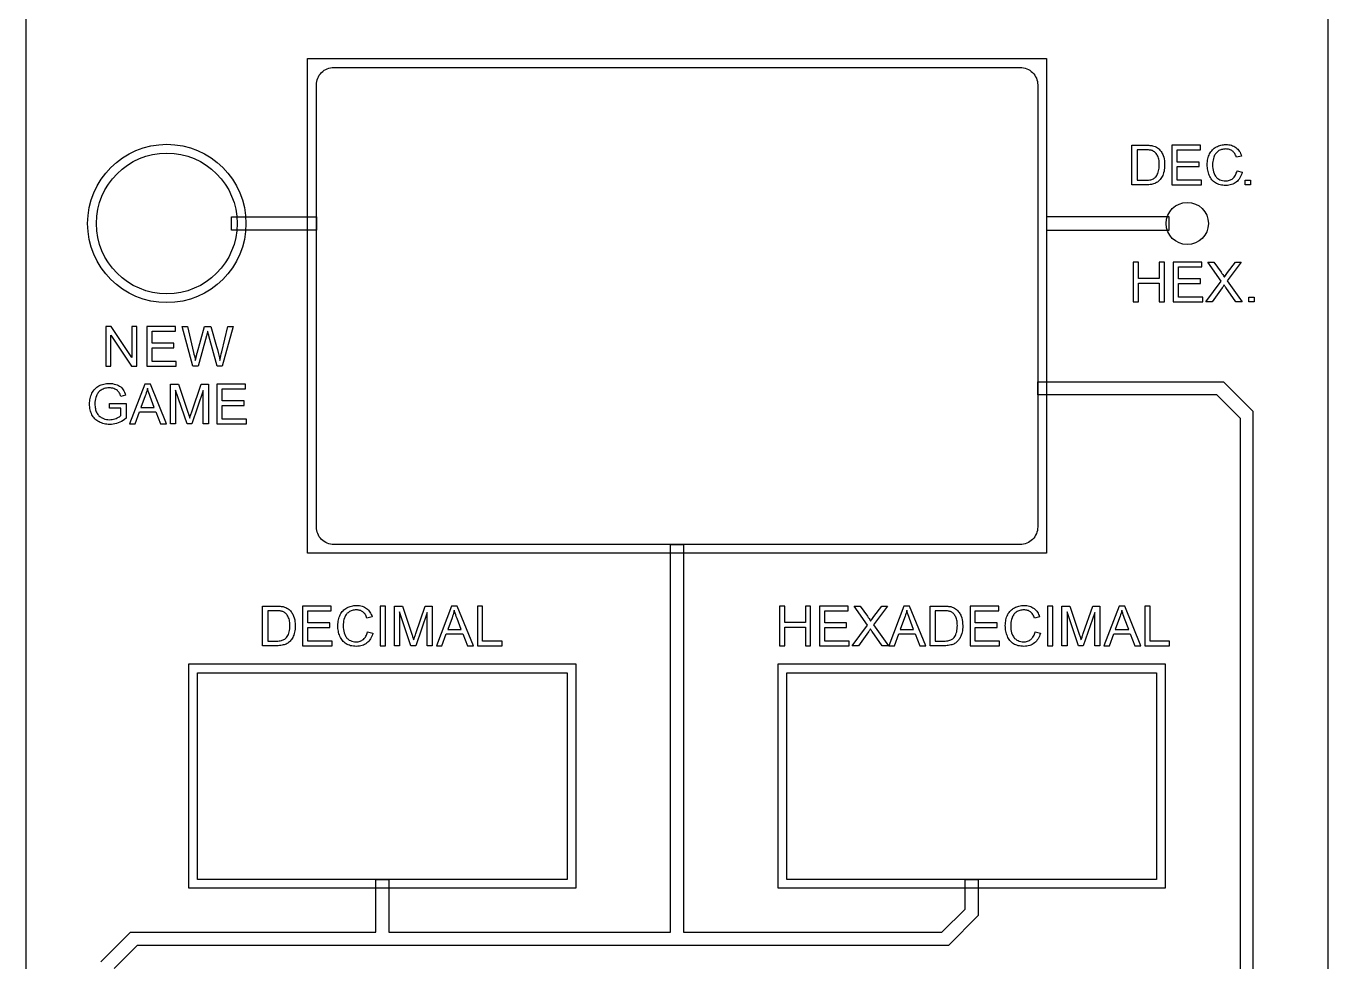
# Model space of a CAD drawing. Header units: inches. Extents: x 2386 to 2822, y 632 to 1144.
# Drawn here: x 2516.5 to 2664.5, y 848.1 to 954.5 of the extents above; entities that cross this region are included whole.
import ezdxf

# ---------------------------------------------------------------- set-up
doc = ezdxf.new("R2010")
doc.units = ezdxf.units.IN
doc.header["$MEASUREMENT"] = 0

msp = doc.modelspace()

# ---------------------------------------------------------------- linework, layer by layer
at = {"color": 1}
for points in [[(2524.49, 975.81), (2656.49, 975.81, -0.414214), (2664.49, 967.81), (2664.49, 759.81, -0.414214), (2656.49, 751.81), (2524.49, 751.81, -0.414214), (2516.49, 759.81), (2516.49, 967.81, -0.414214)], [(2551.49, 949.81), (2629.49, 949.81, -0.414214), (2631.49, 947.81), (2631.49, 897.56, -0.414214), (2629.49, 895.56), (2551.49, 895.56, -0.414214), (2549.49, 897.56), (2549.49, 947.81, -0.414214)]]:
    msp.add_lwpolyline(points, format="xyb", close=True, dxfattribs=at)
for points in [[(2548.49, 950.81), (2632.49, 950.81), (2632.49, 894.56), (2548.49, 894.56)], [(2534.99, 881.98), (2578.99, 881.98), (2578.99, 856.48), (2534.99, 856.48)], [(2601.99, 881.98), (2645.99, 881.98), (2645.99, 856.48), (2601.99, 856.48)]]:
    msp.add_lwpolyline(points, close=True)
at = {"color": 2}
for points in [[(2642.2, 940.96), (2643.75, 940.96), (2643.88, 940.96), (2644, 940.96), (2644.11, 940.95), (2644.22, 940.94), (2644.31, 940.93), (2644.4, 940.92), (2644.48, 940.91), (2644.55, 940.9), (2644.7, 940.85), (2644.85, 940.8), (2644.98, 940.74), (2645.1, 940.66), (2645.21, 940.57), (2645.3, 940.5), (2645.38, 940.41), (2645.46, 940.32), (2645.53, 940.23), (2645.59, 940.13), (2645.65, 940.03), (2645.7, 939.92), (2645.75, 939.8), (2645.81, 939.61), (2645.86, 939.41), (2645.89, 939.19), (2645.92, 938.97), (2645.92, 938.73), (2645.92, 938.53), (2645.9, 938.34), (2645.88, 938.16), (2645.85, 937.99), (2645.8, 937.83), (2645.75, 937.67), (2645.7, 937.53), (2645.64, 937.4), (2645.57, 937.28), (2645.5, 937.17), (2645.42, 937.07), (2645.34, 936.98), (2645.26, 936.9), (2645.17, 936.83), (2645.09, 936.76), (2644.99, 936.71), (2644.89, 936.65), (2644.79, 936.61), (2644.67, 936.57), (2644.55, 936.54), (2644.42, 936.51), (2644.28, 936.49), (2644.14, 936.47), (2643.99, 936.46), (2643.83, 936.46), (2642.2, 936.46)], [(2642.8, 940.43), (2642.8, 936.99), (2643.76, 936.99), (2643.93, 936.99), (2644.08, 937), (2644.22, 937.02), (2644.35, 937.04), (2644.46, 937.07), (2644.55, 937.11), (2644.64, 937.15), (2644.72, 937.2), (2644.8, 937.25), (2644.86, 937.31), (2644.94, 937.4), (2645.02, 937.5), (2645.08, 937.61), (2645.14, 937.74), (2645.19, 937.88), (2645.23, 938.03), (2645.27, 938.19), (2645.29, 938.36), (2645.3, 938.55), (2645.31, 938.74), (2645.31, 938.92), (2645.29, 939.08), (2645.28, 939.23), (2645.25, 939.37), (2645.22, 939.5), (2645.18, 939.62), (2645.13, 939.73), (2645.08, 939.83), (2645.02, 939.92), (2644.96, 940), (2644.89, 940.08), (2644.82, 940.15), (2644.75, 940.21), (2644.67, 940.26), (2644.6, 940.3), (2644.51, 940.34), (2644.45, 940.36), (2644.38, 940.38), (2644.29, 940.39), (2644.2, 940.41), (2644.1, 940.42), (2643.99, 940.42), (2643.87, 940.43), (2643.74, 940.43)], [(2646.75, 940.96), (2646.75, 936.46), (2650.11, 936.46), (2650.11, 936.99), (2647.35, 936.99), (2647.35, 938.52), (2649.84, 938.52), (2649.84, 939.05), (2647.35, 939.05), (2647.35, 940.43), (2650.01, 940.43), (2650.01, 940.96)], [(2654.15, 938.04), (2654.74, 937.89), (2654.69, 937.71), (2654.63, 937.54), (2654.56, 937.39), (2654.48, 937.24), (2654.39, 937.11), (2654.29, 936.98), (2654.19, 936.87), (2654.07, 936.77), (2653.94, 936.68), (2653.81, 936.6), (2653.67, 936.53), (2653.53, 936.48), (2653.38, 936.44), (2653.22, 936.41), (2653.05, 936.39), (2652.88, 936.38), (2652.7, 936.39), (2652.53, 936.4), (2652.37, 936.43), (2652.22, 936.46), (2652.08, 936.5), (2651.94, 936.55), (2651.81, 936.61), (2651.7, 936.68), (2651.58, 936.76), (2651.48, 936.84), (2651.38, 936.94), (2651.29, 937.04), (2651.21, 937.15), (2651.13, 937.27), (2651.06, 937.4), (2651, 937.54), (2650.95, 937.68), (2650.9, 937.82), (2650.86, 937.97), (2650.82, 938.12), (2650.8, 938.27), (2650.78, 938.43), (2650.77, 938.58), (2650.76, 938.74), (2650.77, 938.92), (2650.78, 939.08), (2650.8, 939.25), (2650.83, 939.4), (2650.87, 939.55), (2650.91, 939.7), (2650.97, 939.84), (2651.03, 939.97), (2651.1, 940.1), (2651.18, 940.22), (2651.27, 940.33), (2651.36, 940.43), (2651.46, 940.53), (2651.56, 940.61), (2651.68, 940.69), (2651.8, 940.77), (2651.92, 940.83), (2652.05, 940.88), (2652.18, 940.93), (2652.32, 940.97), (2652.46, 941), (2652.6, 941.02), (2652.74, 941.03), (2652.89, 941.04), (2653.05, 941.03), (2653.21, 941.02), (2653.36, 940.99), (2653.51, 940.95), (2653.65, 940.9), (2653.78, 940.84), (2653.91, 940.77), (2654.02, 940.69), (2654.13, 940.6), (2654.24, 940.5), (2654.33, 940.4), (2654.41, 940.28), (2654.49, 940.15), (2654.56, 940.02), (2654.62, 939.88), (2654.67, 939.73), (2654.08, 939.59), (2654.04, 939.71), (2653.99, 939.82), (2653.94, 939.92), (2653.89, 940.01), (2653.83, 940.1), (2653.76, 940.17), (2653.7, 940.24), (2653.62, 940.3), (2653.55, 940.36), (2653.47, 940.4), (2653.38, 940.44), (2653.29, 940.47), (2653.19, 940.5), (2653.09, 940.51), (2652.99, 940.52), (2652.88, 940.53), (2652.75, 940.52), (2652.63, 940.51), (2652.51, 940.49), (2652.4, 940.47), (2652.29, 940.43), (2652.19, 940.39), (2652.1, 940.34), (2652.01, 940.28), (2651.92, 940.21), (2651.85, 940.14), (2651.78, 940.07), (2651.71, 939.99), (2651.65, 939.9), (2651.6, 939.81), (2651.56, 939.71), (2651.52, 939.61), (2651.47, 939.44), (2651.43, 939.27), (2651.4, 939.1), (2651.38, 938.92), (2651.38, 938.75), (2651.38, 938.52), (2651.4, 938.31), (2651.44, 938.11), (2651.48, 937.92), (2651.54, 937.74), (2651.59, 937.64), (2651.64, 937.54), (2651.7, 937.45), (2651.76, 937.37), (2651.83, 937.29), (2651.9, 937.22), (2651.98, 937.16), (2652.07, 937.1), (2652.21, 937.03), (2652.36, 936.97), (2652.51, 936.93), (2652.67, 936.9), (2652.83, 936.89), (2652.95, 936.9), (2653.07, 936.91), (2653.18, 936.93), (2653.29, 936.97), (2653.4, 937.01), (2653.49, 937.06), (2653.59, 937.11), (2653.68, 937.18), (2653.76, 937.26), (2653.84, 937.34), (2653.91, 937.44), (2653.97, 937.54), (2654.02, 937.65), (2654.07, 937.77), (2654.11, 937.9)], [(2655.07, 936.99), (2655.67, 936.99), (2655.67, 936.46), (2655.07, 936.46)], [(2642.36, 927.66), (2642.36, 923.16), (2642.95, 923.16), (2642.95, 925.28), (2645.29, 925.28), (2645.29, 923.16), (2645.89, 923.16), (2645.89, 927.66), (2645.29, 927.66), (2645.29, 925.81), (2642.95, 925.81), (2642.95, 927.66)], [(2646.89, 927.66), (2646.89, 923.16), (2650.25, 923.16), (2650.25, 923.69), (2647.49, 923.69), (2647.49, 925.22), (2649.98, 925.22), (2649.98, 925.75), (2647.49, 925.75), (2647.49, 927.13), (2650.14, 927.13), (2650.14, 927.66)], [(2652.71, 925.95), (2652.77, 926.05), (2652.84, 926.15), (2652.91, 926.26), (2652.98, 926.36), (2653.06, 926.47), (2653.97, 927.66), (2654.62, 927.66), (2653.04, 925.54), (2654.74, 923.16), (2654, 923.16), (2652.87, 924.77), (2652.83, 924.82), (2652.79, 924.88), (2652.75, 924.94), (2652.71, 925), (2652.67, 925.07), (2652.62, 924.97), (2652.57, 924.89), (2652.52, 924.83), (2652.49, 924.77), (2652.46, 924.73), (2651.33, 923.16), (2650.61, 923.16), (2652.35, 925.51), (2650.82, 927.66), (2651.53, 927.66), (2652.35, 926.51), (2652.44, 926.37), (2652.53, 926.25), (2652.6, 926.13), (2652.66, 926.04)], [(2655.5, 923.69), (2656.1, 923.69), (2656.1, 923.16), (2655.5, 923.16)], [(2525.56, 920.35), (2525.56, 915.85), (2526.13, 915.85), (2526.13, 919.38), (2528.49, 915.85), (2529.1, 915.85), (2529.1, 920.35), (2528.53, 920.35), (2528.53, 916.81), (2526.17, 920.35)], [(2530.21, 920.35), (2530.21, 915.85), (2533.57, 915.85), (2533.57, 916.38), (2530.81, 916.38), (2530.81, 917.91), (2533.3, 917.91), (2533.3, 918.44), (2530.81, 918.44), (2530.81, 919.81), (2533.46, 919.81), (2533.46, 920.35)], [(2537.51, 920.35), (2538.15, 918.07), (2538.25, 917.73), (2538.33, 917.41), (2538.4, 917.09), (2538.46, 916.78), (2538.5, 916.47), (2538.54, 916.65), (2538.58, 916.84), (2538.63, 917.03), (2538.67, 917.24), (2538.73, 917.45), (2539.43, 920.35), (2540.03, 920.35), (2538.8, 915.85), (2538.22, 915.85), (2537.28, 919.27), (2537.25, 919.38), (2537.22, 919.47), (2537.2, 919.55), (2537.18, 919.62), (2537.16, 919.68), (2537.15, 919.73), (2537.14, 919.77), (2537.13, 919.8), (2537.11, 919.68), (2537.08, 919.57), (2537.05, 919.46), (2537.03, 919.37), (2537, 919.27), (2536.05, 915.85), (2535.44, 915.85), (2534.25, 920.35), (2534.86, 920.35), (2535.54, 917.4), (2535.58, 917.21), (2535.62, 917.03), (2535.66, 916.84), (2535.7, 916.66), (2535.73, 916.47), (2535.75, 916.56), (2535.77, 916.65), (2535.79, 916.72), (2535.81, 916.8), (2535.83, 916.87), (2535.84, 916.93), (2535.85, 916.99), (2535.87, 917.04), (2535.88, 917.09), (2535.89, 917.14), (2535.9, 917.18), (2535.91, 917.21), (2535.92, 917.24), (2535.92, 917.27), (2535.93, 917.29), (2535.93, 917.31), (2536.79, 920.35)], [(2525.13, 909.95), (2525.29, 909.88), (2525.45, 909.82), (2525.62, 909.79), (2525.79, 909.76), (2525.97, 909.75), (2526.12, 909.76), (2526.27, 909.78), (2526.42, 909.81), (2526.57, 909.85), (2526.72, 909.9), (2526.86, 909.96), (2526.99, 910.03), (2527.1, 910.09), (2527.2, 910.15), (2527.28, 910.22), (2527.28, 911.06), (2525.96, 911.06), (2525.96, 911.59), (2527.86, 911.59), (2527.86, 909.92), (2527.69, 909.79), (2527.51, 909.67), (2527.33, 909.56), (2527.14, 909.47), (2526.96, 909.39), (2526.77, 909.33), (2526.58, 909.28), (2526.39, 909.25), (2526.2, 909.22), (2526, 909.22), (2525.84, 909.22), (2525.68, 909.23), (2525.52, 909.26), (2525.37, 909.29), (2525.22, 909.33), (2525.07, 909.38), (2524.93, 909.43), (2524.8, 909.5), (2524.66, 909.58), (2524.54, 909.66), (2524.43, 909.75), (2524.32, 909.85), (2524.22, 909.95), (2524.13, 910.07), (2524.05, 910.19), (2523.98, 910.32), (2523.91, 910.46), (2523.86, 910.6), (2523.81, 910.74), (2523.77, 910.89), (2523.74, 911.04), (2523.72, 911.2), (2523.71, 911.36), (2523.7, 911.52), (2523.71, 911.69), (2523.72, 911.85), (2523.74, 912), (2523.77, 912.16), (2523.81, 912.31), (2523.86, 912.46), (2523.91, 912.6), (2523.98, 912.75), (2524.05, 912.89), (2524.13, 913.01), (2524.22, 913.13), (2524.31, 913.24), (2524.41, 913.35), (2524.52, 913.44), (2524.64, 913.52), (2524.77, 913.59), (2524.9, 913.66), (2525.03, 913.72), (2525.18, 913.76), (2525.32, 913.8), (2525.47, 913.83), (2525.63, 913.85), (2525.79, 913.87), (2525.96, 913.87), (2526.15, 913.86), (2526.33, 913.85), (2526.51, 913.81), (2526.68, 913.77), (2526.84, 913.71), (2526.99, 913.64), (2527.13, 913.57), (2527.25, 913.48), (2527.36, 913.38), (2527.46, 913.27), (2527.54, 913.15), (2527.62, 913.02), (2527.69, 912.87), (2527.75, 912.71), (2527.8, 912.54), (2527.26, 912.39), (2527.22, 912.52), (2527.17, 912.64), (2527.12, 912.75), (2527.07, 912.84), (2527.01, 912.93), (2526.94, 913), (2526.87, 913.07), (2526.78, 913.14), (2526.68, 913.19), (2526.58, 913.24), (2526.46, 913.29), (2526.34, 913.32), (2526.22, 913.34), (2526.09, 913.36), (2525.96, 913.36), (2525.8, 913.36), (2525.65, 913.34), (2525.51, 913.32), (2525.38, 913.28), (2525.25, 913.24), (2525.14, 913.18), (2525.03, 913.12), (2524.94, 913.06), (2524.85, 912.99), (2524.77, 912.91), (2524.7, 912.83), (2524.64, 912.74), (2524.58, 912.65), (2524.53, 912.56), (2524.49, 912.46), (2524.43, 912.29), (2524.38, 912.12), (2524.34, 911.94), (2524.32, 911.75), (2524.32, 911.56), (2524.32, 911.41), (2524.33, 911.27), (2524.34, 911.14), (2524.37, 911.01), (2524.4, 910.88), (2524.43, 910.77), (2524.47, 910.66), (2524.52, 910.55), (2524.58, 910.45), (2524.64, 910.36), (2524.71, 910.28), (2524.78, 910.2), (2524.86, 910.13), (2524.94, 910.06), (2525.03, 910)], [(2529.98, 913.79), (2528.25, 909.29), (2528.88, 909.29), (2529.37, 910.66), (2531.26, 910.66), (2531.78, 909.29), (2532.46, 909.29), (2530.62, 913.79)], [(2531.07, 911.14), (2530.6, 912.39), (2530.52, 912.61), (2530.45, 912.81), (2530.38, 913), (2530.33, 913.17), (2530.28, 913.32), (2530.25, 913.15), (2530.2, 912.98), (2530.15, 912.8), (2530.1, 912.63), (2530.04, 912.46), (2529.55, 911.14)], [(2537.21, 913.79), (2537.21, 909.29), (2536.64, 909.29), (2536.64, 913.06), (2535.33, 909.29), (2534.79, 909.29), (2533.49, 913.12), (2533.49, 909.29), (2532.92, 909.29), (2532.92, 913.79), (2533.81, 913.79), (2534.88, 910.61), (2534.91, 910.5), (2534.95, 910.4), (2534.98, 910.31), (2535.01, 910.22), (2535.03, 910.14), (2535.05, 910.07), (2535.08, 910), (2535.09, 909.94), (2535.11, 910.01), (2535.14, 910.08), (2535.16, 910.16), (2535.19, 910.24), (2535.22, 910.34), (2535.26, 910.44), (2535.29, 910.55), (2535.33, 910.66), (2536.41, 913.79)], [(2538.18, 913.79), (2538.18, 909.29), (2541.54, 909.29), (2541.54, 909.82), (2538.78, 909.82), (2538.78, 911.36), (2541.27, 911.36), (2541.27, 911.88), (2538.78, 911.88), (2538.78, 913.26), (2541.44, 913.26), (2541.44, 913.79)], [(2543.37, 888.56), (2544.92, 888.56), (2545.05, 888.56), (2545.17, 888.56), (2545.28, 888.55), (2545.38, 888.54), (2545.48, 888.53), (2545.57, 888.52), (2545.65, 888.51), (2545.72, 888.5), (2545.87, 888.45), (2546.01, 888.4), (2546.14, 888.34), (2546.27, 888.26), (2546.38, 888.17), (2546.47, 888.1), (2546.55, 888.01), (2546.62, 887.92), (2546.69, 887.83), (2546.75, 887.73), (2546.81, 887.63), (2546.87, 887.52), (2546.91, 887.4), (2546.98, 887.21), (2547.03, 887.01), (2547.06, 886.79), (2547.08, 886.57), (2547.09, 886.33), (2547.08, 886.13), (2547.07, 885.94), (2547.05, 885.76), (2547.01, 885.59), (2546.97, 885.43), (2546.92, 885.27), (2546.86, 885.13), (2546.8, 885), (2546.73, 884.88), (2546.66, 884.77), (2546.59, 884.67), (2546.51, 884.58), (2546.42, 884.5), (2546.34, 884.43), (2546.25, 884.36), (2546.16, 884.31), (2546.06, 884.25), (2545.95, 884.21), (2545.84, 884.17), (2545.72, 884.14), (2545.59, 884.11), (2545.45, 884.09), (2545.3, 884.07), (2545.15, 884.06), (2544.99, 884.06), (2543.37, 884.06)], [(2543.96, 888.03), (2543.96, 884.59), (2544.92, 884.59), (2545.1, 884.59), (2545.25, 884.6), (2545.39, 884.62), (2545.51, 884.64), (2545.62, 884.67), (2545.72, 884.71), (2545.81, 884.75), (2545.89, 884.8), (2545.96, 884.85), (2546.03, 884.91), (2546.11, 885), (2546.18, 885.1), (2546.25, 885.21), (2546.31, 885.34), (2546.36, 885.48), (2546.4, 885.63), (2546.43, 885.79), (2546.46, 885.96), (2546.47, 886.15), (2546.47, 886.34), (2546.47, 886.52), (2546.46, 886.68), (2546.44, 886.83), (2546.42, 886.97), (2546.38, 887.1), (2546.34, 887.22), (2546.3, 887.33), (2546.24, 887.43), (2546.18, 887.52), (2546.12, 887.6), (2546.06, 887.68), (2545.99, 887.75), (2545.91, 887.81), (2545.84, 887.86), (2545.76, 887.9), (2545.68, 887.94), (2545.62, 887.96), (2545.54, 887.98), (2545.46, 887.99), (2545.37, 888.01), (2545.27, 888.02), (2545.16, 888.02), (2545.04, 888.03), (2544.91, 888.03)], [(2547.92, 888.56), (2547.92, 884.06), (2551.28, 884.06), (2551.28, 884.59), (2548.52, 884.59), (2548.52, 886.12), (2551.01, 886.12), (2551.01, 886.65), (2548.52, 886.65), (2548.52, 888.03), (2551.17, 888.03), (2551.17, 888.56)], [(2555.31, 885.64), (2555.91, 885.49), (2555.86, 885.31), (2555.8, 885.14), (2555.73, 884.99), (2555.65, 884.84), (2555.56, 884.71), (2555.46, 884.58), (2555.35, 884.47), (2555.23, 884.37), (2555.11, 884.28), (2554.98, 884.2), (2554.84, 884.13), (2554.69, 884.08), (2554.54, 884.04), (2554.38, 884.01), (2554.22, 883.99), (2554.04, 883.98), (2553.87, 883.99), (2553.7, 884), (2553.54, 884.03), (2553.38, 884.06), (2553.24, 884.1), (2553.11, 884.15), (2552.98, 884.21), (2552.86, 884.28), (2552.75, 884.36), (2552.65, 884.44), (2552.55, 884.54), (2552.46, 884.64), (2552.38, 884.75), (2552.3, 884.87), (2552.23, 885), (2552.17, 885.14), (2552.11, 885.28), (2552.06, 885.42), (2552.02, 885.57), (2551.99, 885.72), (2551.96, 885.87), (2551.94, 886.03), (2551.93, 886.18), (2551.93, 886.34), (2551.93, 886.52), (2551.95, 886.68), (2551.97, 886.85), (2552, 887), (2552.03, 887.15), (2552.08, 887.3), (2552.14, 887.44), (2552.2, 887.57), (2552.27, 887.7), (2552.35, 887.82), (2552.43, 887.93), (2552.52, 888.03), (2552.62, 888.13), (2552.73, 888.21), (2552.84, 888.29), (2552.96, 888.37), (2553.09, 888.43), (2553.22, 888.48), (2553.35, 888.53), (2553.48, 888.57), (2553.62, 888.6), (2553.76, 888.62), (2553.91, 888.63), (2554.05, 888.64), (2554.22, 888.63), (2554.38, 888.62), (2554.53, 888.59), (2554.68, 888.55), (2554.81, 888.5), (2554.95, 888.44), (2555.07, 888.37), (2555.19, 888.29), (2555.3, 888.2), (2555.4, 888.1), (2555.5, 888), (2555.58, 887.88), (2555.66, 887.75), (2555.72, 887.62), (2555.78, 887.48), (2555.83, 887.33), (2555.24, 887.19), (2555.2, 887.31), (2555.16, 887.42), (2555.11, 887.52), (2555.05, 887.61), (2554.99, 887.7), (2554.93, 887.77), (2554.86, 887.84), (2554.79, 887.9), (2554.71, 887.96), (2554.63, 888), (2554.55, 888.04), (2554.45, 888.07), (2554.36, 888.1), (2554.26, 888.11), (2554.15, 888.12), (2554.04, 888.13), (2553.91, 888.12), (2553.79, 888.11), (2553.68, 888.09), (2553.57, 888.07), (2553.46, 888.03), (2553.36, 887.99), (2553.26, 887.94), (2553.17, 887.88), (2553.09, 887.81), (2553.01, 887.74), (2552.94, 887.67), (2552.88, 887.59), (2552.82, 887.5), (2552.77, 887.41), (2552.72, 887.31), (2552.68, 887.21), (2552.63, 887.04), (2552.59, 886.87), (2552.57, 886.7), (2552.55, 886.52), (2552.54, 886.35), (2552.55, 886.12), (2552.57, 885.91), (2552.6, 885.71), (2552.65, 885.52), (2552.71, 885.34), (2552.76, 885.24), (2552.81, 885.14), (2552.86, 885.05), (2552.92, 884.97), (2552.99, 884.89), (2553.07, 884.82), (2553.15, 884.76), (2553.23, 884.7), (2553.37, 884.63), (2553.52, 884.57), (2553.68, 884.53), (2553.83, 884.5), (2554, 884.49), (2554.12, 884.5), (2554.24, 884.51), (2554.35, 884.53), (2554.46, 884.57), (2554.56, 884.61), (2554.66, 884.66), (2554.75, 884.71), (2554.84, 884.78), (2554.93, 884.86), (2555, 884.94), (2555.07, 885.04), (2555.13, 885.14), (2555.19, 885.25), (2555.24, 885.37), (2555.28, 885.5)], [(2556.74, 888.56), (2556.74, 884.06), (2557.34, 884.06), (2557.34, 888.56)], [(2562.66, 888.56), (2562.66, 884.06), (2562.09, 884.06), (2562.09, 887.83), (2560.78, 884.06), (2560.24, 884.06), (2558.94, 887.89), (2558.94, 884.06), (2558.37, 884.06), (2558.37, 888.56), (2559.27, 888.56), (2560.33, 885.37), (2560.37, 885.27), (2560.4, 885.17), (2560.43, 885.07), (2560.46, 884.98), (2560.48, 884.91), (2560.51, 884.83), (2560.53, 884.77), (2560.55, 884.71), (2560.57, 884.77), (2560.59, 884.84), (2560.62, 884.92), (2560.64, 885.01), (2560.68, 885.1), (2560.71, 885.21), (2560.75, 885.31), (2560.79, 885.43), (2561.86, 888.56)], [(2564.86, 888.56), (2563.13, 884.06), (2563.76, 884.06), (2564.26, 885.42), (2566.14, 885.42), (2566.66, 884.06), (2567.34, 884.06), (2565.5, 888.56)], [(2565.95, 885.91), (2565.48, 887.15), (2565.4, 887.37), (2565.33, 887.58), (2565.27, 887.76), (2565.21, 887.93), (2565.17, 888.09), (2565.13, 887.91), (2565.09, 887.74), (2565.04, 887.57), (2564.98, 887.4), (2564.92, 887.23), (2564.43, 885.91)], [(2567.79, 888.56), (2567.79, 884.06), (2570.6, 884.06), (2570.6, 884.59), (2568.39, 884.59), (2568.39, 888.56)], [(2602.15, 888.56), (2602.15, 884.06), (2602.75, 884.06), (2602.75, 886.18), (2605.08, 886.18), (2605.08, 884.06), (2605.68, 884.06), (2605.68, 888.56), (2605.08, 888.56), (2605.08, 886.71), (2602.75, 886.71), (2602.75, 888.56)], [(2606.68, 888.56), (2606.68, 884.06), (2610.04, 884.06), (2610.04, 884.59), (2607.28, 884.59), (2607.28, 886.12), (2609.77, 886.12), (2609.77, 886.65), (2607.28, 886.65), (2607.28, 888.03), (2609.94, 888.03), (2609.94, 888.56)], [(2612.5, 886.85), (2612.56, 886.95), (2612.63, 887.05), (2612.7, 887.16), (2612.78, 887.26), (2612.86, 887.37), (2613.76, 888.56), (2614.41, 888.56), (2612.83, 886.44), (2614.53, 884.06), (2613.8, 884.06), (2612.66, 885.67), (2612.62, 885.72), (2612.59, 885.78), (2612.55, 885.84), (2612.51, 885.9), (2612.47, 885.97), (2612.41, 885.87), (2612.36, 885.79), (2612.32, 885.73), (2612.28, 885.67), (2612.25, 885.63), (2611.12, 884.06), (2610.41, 884.06), (2612.15, 886.41), (2610.61, 888.56), (2611.32, 888.56), (2612.14, 887.41), (2612.23, 887.27), (2612.32, 887.15), (2612.39, 887.03), (2612.45, 886.94)], [(2616.29, 888.56), (2614.56, 884.06), (2615.2, 884.06), (2615.69, 885.42), (2617.57, 885.42), (2618.1, 884.06), (2618.77, 884.06), (2616.93, 888.56)], [(2617.39, 885.91), (2616.92, 887.15), (2616.84, 887.37), (2616.76, 887.58), (2616.7, 887.76), (2616.64, 887.93), (2616.6, 888.09), (2616.56, 887.91), (2616.52, 887.74), (2616.47, 887.57), (2616.42, 887.4), (2616.36, 887.23), (2615.86, 885.91)], [(2619.25, 888.56), (2620.8, 888.56), (2620.93, 888.56), (2621.05, 888.56), (2621.16, 888.55), (2621.26, 888.54), (2621.36, 888.53), (2621.45, 888.52), (2621.53, 888.51), (2621.6, 888.5), (2621.75, 888.45), (2621.89, 888.4), (2622.02, 888.34), (2622.15, 888.26), (2622.26, 888.17), (2622.35, 888.1), (2622.43, 888.01), (2622.5, 887.92), (2622.57, 887.83), (2622.64, 887.73), (2622.69, 887.63), (2622.75, 887.52), (2622.79, 887.4), (2622.86, 887.21), (2622.91, 887.01), (2622.94, 886.79), (2622.96, 886.57), (2622.97, 886.33), (2622.97, 886.13), (2622.95, 885.94), (2622.93, 885.76), (2622.89, 885.59), (2622.85, 885.43), (2622.8, 885.27), (2622.74, 885.13), (2622.68, 885), (2622.62, 884.88), (2622.54, 884.77), (2622.47, 884.67), (2622.39, 884.58), (2622.31, 884.5), (2622.22, 884.43), (2622.13, 884.36), (2622.04, 884.31), (2621.94, 884.25), (2621.83, 884.21), (2621.72, 884.17), (2621.6, 884.14), (2621.47, 884.11), (2621.33, 884.09), (2621.19, 884.07), (2621.03, 884.06), (2620.87, 884.06), (2619.25, 884.06)], [(2619.85, 888.03), (2619.85, 884.59), (2620.81, 884.59), (2620.98, 884.59), (2621.13, 884.6), (2621.27, 884.62), (2621.4, 884.64), (2621.5, 884.67), (2621.6, 884.71), (2621.69, 884.75), (2621.77, 884.8), (2621.84, 884.85), (2621.91, 884.91), (2621.99, 885), (2622.06, 885.1), (2622.13, 885.21), (2622.19, 885.34), (2622.24, 885.48), (2622.28, 885.63), (2622.31, 885.79), (2622.34, 885.96), (2622.35, 886.15), (2622.36, 886.34), (2622.35, 886.52), (2622.34, 886.68), (2622.32, 886.83), (2622.3, 886.97), (2622.27, 887.1), (2622.23, 887.22), (2622.18, 887.33), (2622.12, 887.43), (2622.07, 887.52), (2622, 887.6), (2621.94, 887.68), (2621.87, 887.75), (2621.8, 887.81), (2621.72, 887.86), (2621.64, 887.9), (2621.56, 887.94), (2621.5, 887.96), (2621.42, 887.98), (2621.34, 887.99), (2621.25, 888.01), (2621.15, 888.02), (2621.04, 888.02), (2620.92, 888.03), (2620.79, 888.03)], [(2623.8, 888.56), (2623.8, 884.06), (2627.16, 884.06), (2627.16, 884.59), (2624.4, 884.59), (2624.4, 886.12), (2626.89, 886.12), (2626.89, 886.65), (2624.4, 886.65), (2624.4, 888.03), (2627.06, 888.03), (2627.06, 888.56)], [(2631.19, 885.64), (2631.79, 885.49), (2631.74, 885.31), (2631.68, 885.14), (2631.61, 884.99), (2631.53, 884.84), (2631.44, 884.71), (2631.34, 884.58), (2631.23, 884.47), (2631.12, 884.37), (2630.99, 884.28), (2630.86, 884.2), (2630.72, 884.13), (2630.58, 884.08), (2630.42, 884.04), (2630.26, 884.01), (2630.1, 883.99), (2629.93, 883.98), (2629.75, 883.99), (2629.58, 884), (2629.42, 884.03), (2629.27, 884.06), (2629.12, 884.1), (2628.99, 884.15), (2628.86, 884.21), (2628.74, 884.28), (2628.63, 884.36), (2628.53, 884.44), (2628.43, 884.54), (2628.34, 884.64), (2628.26, 884.75), (2628.18, 884.87), (2628.11, 885), (2628.05, 885.14), (2627.99, 885.28), (2627.95, 885.42), (2627.9, 885.57), (2627.87, 885.72), (2627.84, 885.87), (2627.83, 886.03), (2627.82, 886.18), (2627.81, 886.34), (2627.82, 886.52), (2627.83, 886.68), (2627.85, 886.85), (2627.88, 887), (2627.92, 887.15), (2627.96, 887.3), (2628.02, 887.44), (2628.08, 887.57), (2628.15, 887.7), (2628.23, 887.82), (2628.31, 887.93), (2628.41, 888.03), (2628.5, 888.13), (2628.61, 888.21), (2628.72, 888.29), (2628.84, 888.37), (2628.97, 888.43), (2629.1, 888.48), (2629.23, 888.53), (2629.36, 888.57), (2629.5, 888.6), (2629.64, 888.62), (2629.79, 888.63), (2629.94, 888.64), (2630.1, 888.63), (2630.26, 888.62), (2630.41, 888.59), (2630.56, 888.55), (2630.7, 888.5), (2630.83, 888.44), (2630.95, 888.37), (2631.07, 888.29), (2631.18, 888.2), (2631.28, 888.1), (2631.38, 888), (2631.46, 887.88), (2631.54, 887.75), (2631.6, 887.62), (2631.66, 887.48), (2631.71, 887.33), (2631.13, 887.19), (2631.09, 887.31), (2631.04, 887.42), (2630.99, 887.52), (2630.93, 887.61), (2630.88, 887.7), (2630.81, 887.77), (2630.74, 887.84), (2630.67, 887.9), (2630.6, 887.96), (2630.51, 888), (2630.43, 888.04), (2630.34, 888.07), (2630.24, 888.1), (2630.14, 888.11), (2630.03, 888.12), (2629.92, 888.13), (2629.8, 888.12), (2629.67, 888.11), (2629.56, 888.09), (2629.45, 888.07), (2629.34, 888.03), (2629.24, 887.99), (2629.15, 887.94), (2629.06, 887.88), (2628.97, 887.81), (2628.89, 887.74), (2628.82, 887.67), (2628.76, 887.59), (2628.7, 887.5), (2628.65, 887.41), (2628.6, 887.31), (2628.57, 887.21), (2628.52, 887.04), (2628.48, 886.87), (2628.45, 886.7), (2628.43, 886.52), (2628.43, 886.35), (2628.43, 886.12), (2628.45, 885.91), (2628.49, 885.71), (2628.53, 885.52), (2628.59, 885.34), (2628.64, 885.24), (2628.69, 885.14), (2628.74, 885.05), (2628.81, 884.97), (2628.87, 884.89), (2628.95, 884.82), (2629.03, 884.76), (2629.11, 884.7), (2629.26, 884.63), (2629.4, 884.57), (2629.56, 884.53), (2629.71, 884.5), (2629.88, 884.49), (2630, 884.5), (2630.12, 884.51), (2630.23, 884.53), (2630.34, 884.57), (2630.44, 884.61), (2630.54, 884.66), (2630.64, 884.71), (2630.72, 884.78), (2630.81, 884.86), (2630.88, 884.94), (2630.95, 885.04), (2631.02, 885.14), (2631.07, 885.25), (2631.12, 885.37), (2631.16, 885.5)], [(2632.62, 888.56), (2632.62, 884.06), (2633.22, 884.06), (2633.22, 888.56)], [(2638.55, 888.56), (2638.55, 884.06), (2637.97, 884.06), (2637.97, 887.83), (2636.66, 884.06), (2636.13, 884.06), (2634.83, 887.89), (2634.83, 884.06), (2634.25, 884.06), (2634.25, 888.56), (2635.15, 888.56), (2636.21, 885.37), (2636.25, 885.27), (2636.28, 885.17), (2636.31, 885.07), (2636.34, 884.98), (2636.37, 884.91), (2636.39, 884.83), (2636.41, 884.77), (2636.43, 884.71), (2636.45, 884.77), (2636.47, 884.84), (2636.5, 884.92), (2636.53, 885.01), (2636.56, 885.1), (2636.59, 885.21), (2636.63, 885.31), (2636.67, 885.43), (2637.74, 888.56)], [(2640.74, 888.56), (2639.01, 884.06), (2639.64, 884.06), (2640.14, 885.42), (2642.02, 885.42), (2642.55, 884.06), (2643.22, 884.06), (2641.38, 888.56)], [(2641.84, 885.91), (2641.37, 887.15), (2641.29, 887.37), (2641.21, 887.58), (2641.15, 887.76), (2641.09, 887.93), (2641.05, 888.09), (2641.01, 887.91), (2640.97, 887.74), (2640.92, 887.57), (2640.86, 887.4), (2640.8, 887.23), (2640.31, 885.91)], [(2643.67, 888.56), (2643.67, 884.06), (2646.49, 884.06), (2646.49, 884.59), (2644.27, 884.59), (2644.27, 888.56)]]:
    msp.add_lwpolyline(points, close=True, dxfattribs=at)
at = {"color": 2, "linetype": 'ByBlock'}
for points in [[(2549.49, 931.31), (2539.86, 931.31), (2539.86, 932.81), (2549.49, 932.81)], [(2632.49, 931.31), (2646.42, 931.31), (2646.42, 932.81), (2632.49, 932.81)]]:
    msp.add_lwpolyline(points, close=True, dxfattribs=at)
for points in [[(2651.86, 912.56), (2631.49, 912.56), (2631.49, 914.06), (2652.6, 914.06)], [(2655.99, 910.68), (2652.6, 914.06)], [(2651.86, 912.56), (2654.49, 909.93)], [(2655.99, 777.94), (2655.99, 910.68)], [(2654.49, 909.93), (2654.49, 778.69)], [(2589.74, 851.48), (2589.74, 895.56), (2591.24, 895.56), (2591.24, 851.48)], [(2556.24, 851.48), (2556.24, 857.48), (2557.74, 857.48), (2557.74, 851.48)], [(2623.24, 854.11), (2623.24, 857.48), (2624.74, 857.48), (2624.74, 853.37)], [(2620.61, 851.48), (2623.24, 854.11)], [(2624.74, 853.37), (2624.74, 853.37), (2621.35, 849.98)], [(2524.99, 848.1), (2528.37, 851.48)], [(2528.37, 851.48), (2556.24, 851.48)], [(2557.74, 851.48), (2589.74, 851.48)], [(2591.24, 851.48), (2620.61, 851.48)], [(2529.12, 849.98), (2526.49, 847.35)], [(2621.35, 849.98), (2529.12, 849.98)]]:
    msp.add_lwpolyline(points, dxfattribs=at)
at = {"color": 1}
for points in [[(2535.99, 880.98), (2577.99, 880.98), (2577.99, 857.48), (2535.99, 857.48)], [(2602.99, 880.98), (2644.99, 880.98), (2644.99, 857.48), (2602.99, 857.48)]]:
    msp.add_lwpolyline(points, close=True, dxfattribs=at)
msp.add_circle((2532.49, 932.06), 9)
for centre, radius in [((2532.49, 932.06), 8), ((2648.49, 932.06), 2.4)]:
    msp.add_circle(centre, radius, dxfattribs=at)

doc.saveas('drawing.dxf')
